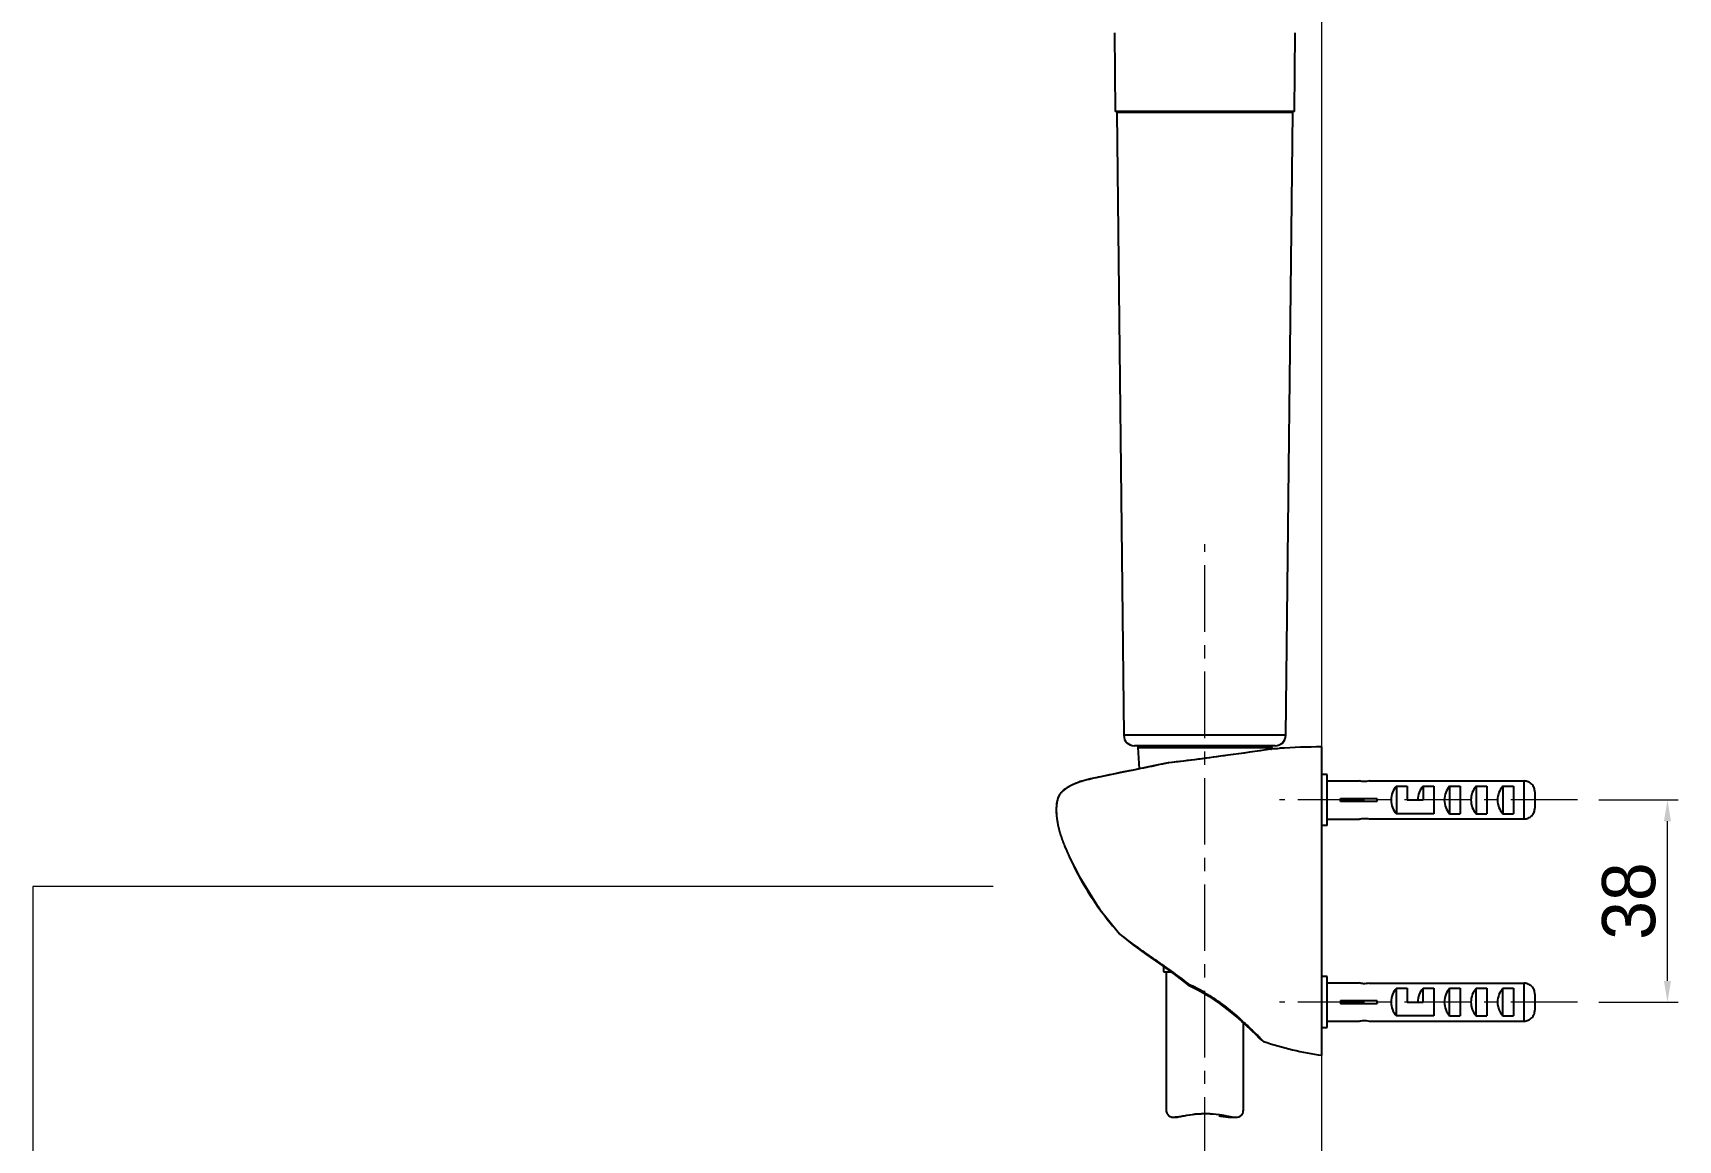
# Model space of a CAD drawing. Extents: x 1151 to 2280, y 0 to 827.
# Drawn here: x 1754.2 to 2063.3, y 309.6 to 517.8 of the extents above; entities that cross this region are included whole.
import ezdxf

# ---------------------------------------------------------------- set-up
doc = ezdxf.new("R2010")
doc.units = 0
doc.header["$LTSCALE"] = 10
doc.header["$MEASUREMENT"] = 0
doc.header["$PDMODE"] = 3
doc.header["$PDSIZE"] = -10
doc.linetypes.add('CENTER', pattern=[2, 1.25, -0.25, 0.25, -0.25])
doc.layers.get('0').update_dxf_attribs({"linetype": 'CONTINUOUS'})
doc.layers.get('DEFPOINTS').update_dxf_attribs({"linetype": 'CONTINUOUS'})
for name, color, linetype in [('1', 7, 'CONTINUOUS'), ('DEF_LAYER_ASSEM_MEMBER', 7, 'CONTINUOUS'), ('MEMBER', 7, 'CONTINUOUS')]:
    doc.layers.add(name, color=color, linetype=linetype)
doc.layers.add('치수선', color=7, linetype='CONTINUOUS', lineweight=20)
doc.styles.add('Daelim Dimension', font='H2GTRE.TTF')
doc.dimstyles.new('DEFAULT', dxfattribs={"dimscale": 2, "dimtxt": 2, "dimasz": 2, "dimexe": 0, "dimexo": 2, "dimgap": 1, "dimtad": 1, "dimdec": 1, "dimzin": 9, "dimdsep": 46, "dimtxsty": 'Daelim Dimension', "dimcen": 0.5, "dimclrd": 252, "dimclre": 252, "dimclrt": 3, "dimadec": 1, "dimazin": 0, "dimtfac": 1, "dimtdec": 1, "dimtix": 1, "dimtmove": 0, "dimatfit": 3, "dimfxl": 1, "dimtolj": 1, "dimtzin": 1, "dimlwd": 9, "dimlwe": 9, "dimarcsym": 0})

# ---------------------------------------------------------------- blocks, each defined once
blk = doc.blocks.new('*D20')
at = {"color": 5, "lineweight": 9, "ltscale": 0.5, "transparency": 16777216}
for p, q in [((2048.38, 373.57), (2063.3, 373.57)), ((2061.3, 339.57), (2061.3, 369.57)), ((2048.38, 335.57), (2063.3, 335.57))]:
    blk.add_line(p, q, dxfattribs=at)
at = {"color": 5, "ltscale": 0.5, "transparency": 16777216}
for points in [[(2060.63, 369.57), (2061.96, 369.57), (2061.3, 373.57)], [(2060.63, 339.57), (2061.96, 339.57), (2061.3, 335.57)]]:
    blk.add_solid(points, dxfattribs=at)
at = {"layer": 'DEFPOINTS', "color": 0, "ltscale": 0.5, "transparency": 16777216}
for p in [(2044.38, 373.57), (2061.3, 373.57), (2044.38, 335.57)]:
    blk.add_point(p, dxfattribs=at)
at = {"color": 7, "ltscale": 0.5, "transparency": 16777216, "insert": (2054.07, 354.57), "char_height": 10, "attachment_point": 5, "rotation": 90, "style": 'Daelim Dimension'}
blk.add_mtext('\\A1;38', dxfattribs=at)

msp = doc.modelspace()

# ---------------------------------------------------------------- linework, layer by layer
at = {"ltscale": 0.5}
msp.add_line((1962.09, 383.76), (1986.66, 383.76), dxfattribs=at)
at = {"color": 5, "lineweight": 9, "ltscale": 0.5}
for p, q in [((1934.6, 357.32), (1754.2, 357.32)), ((1754.2, 357.32), (1754.2, 117.34))]:
    msp.add_line(p, q, dxfattribs=at)
at = {"layer": '1', "color": 7, "linetype": 'Continuous', "lineweight": -3}
for p, q in [((1957.38, 517.76), (1957.54, 502.96)), ((1991.21, 502.96), (1991.38, 517.76)), ((1991.21, 502.96), (1957.54, 502.96)), ((1974.38, 502.76), (1957.83, 502.76)), ((1957.83, 502.76), (1959.15, 385.73)), ((1958.17, 502.96), (1958.17, 502.76)), ((1990.92, 502.76), (1974.38, 502.76)), ((1989.6, 385.73), (1990.92, 502.76)), ((1990.58, 502.76), (1990.58, 502.96)), ((1989.6, 385.73), (1959.15, 385.73)), ((1987.6, 383.76), (1961.15, 383.76))]:
    msp.add_line(p, q, dxfattribs=at)
for centre, start, end in [((1961.15, 385.76), 180.6482, 270), ((1987.6, 385.76), 270, 359.3518)]:
    msp.add_arc(centre, 2, start, end, dxfattribs=at)
at = {"layer": 'DEF_LAYER_ASSEM_MEMBER', "color": 1, "linetype": 'CENTER', "lineweight": 5}
for p, q in [((1974.38, 145.19), (1974.38, 421.65)), ((2044.38, 373.57), (1988.38, 373.57)), ((2044.38, 335.57), (1988.38, 335.57))]:
    msp.add_line(p, q, dxfattribs=at)
at = {"layer": 'DEF_LAYER_ASSEM_MEMBER', "color": 7, "linetype": 'Continuous'}
for p, q in [((1961.8, 383.44), (1962.04, 379.41)), ((1986.96, 383.44), (1986.94, 383.14)), ((1988.38, 383.29), (1988.38, 383.22)), ((1996.38, 325.57), (1996.38, 383.57)), ((1986.8, 383.12), (1986.89, 383.13)), ((1951.25, 377.11), (1949.63, 376.48)), ((1951.33, 377.13), (1951.33, 377.13)), ((1946.47, 371.99), (1946.53, 370.6)), ((1946.52, 370.64), (1946.53, 370.53)), ((1946.61, 369.84), (1946.63, 369.73)), ((1946.63, 369.73), (1946.65, 369.6)), ((1946.63, 369.71), (1946.65, 369.62)), ((1946.65, 369.6), (1946.65, 369.57)), ((1947.13, 367.45), (1947.16, 367.35)), ((1947.19, 367.25), (1947.22, 367.15)), ((1947.19, 367.25), (1947.22, 367.15)), ((1947.22, 367.15), (1947.26, 367.04)), ((1947.26, 367.04), (1947.29, 366.94)), ((1947.29, 366.94), (1947.32, 366.84)), ((1947.32, 366.84), (1947.36, 366.73)), ((1947.36, 366.74), (1947.39, 366.63)), ((1947.39, 366.63), (1947.43, 366.53)), ((1947.43, 366.53), (1947.46, 366.42)), ((1947.46, 366.42), (1947.5, 366.32)), ((1947.5, 366.32), (1947.54, 366.21)), ((1947.54, 366.22), (1947.58, 366.11)), ((1947.58, 366.11), (1947.61, 366.01)), ((1947.61, 366.01), (1947.65, 365.9)), ((1947.65, 365.9), (1947.69, 365.8)), ((1948.02, 364.97), (1948.1, 364.77)), ((1948.1, 364.77), (1948.19, 364.56)), ((1948.19, 364.56), (1948.27, 364.36)), ((1948.27, 364.36), (1948.36, 364.16)), ((1948.36, 364.16), (1948.45, 363.96)), ((1948.45, 363.96), (1948.58, 363.66)), ((1948.58, 363.66), (1948.71, 363.37)), ((1948.97, 362.78), (1948.98, 362.77)), ((1949.21, 362.31), (1950.83, 359.09)), ((1950.83, 359.09), (1954.47, 353.25)), ((1958.42, 348.33), (1960.75, 346.47)), ((1958.42, 348.33), (1960.74, 346.48)), ((1958.42, 348.33), (1958.42, 348.33)), ((1960.74, 346.48), (1963.31, 344.62)), ((1963.31, 344.62), (1965.93, 342.76)), ((1966.63, 342.26), (1966.63, 341.26)), ((1966.63, 341.26), (1968, 341.26)), ((1967.13, 341.26), (1967.13, 315.11)), ((1971.14, 338.88), (1971.14, 338.88)), ((1971.33, 338.76), (1973.16, 337.84)), ((1979.08, 333.82), (1980.68, 332.47)), ((1981.63, 315.29), (1981.63, 331.63)), ((1983.94, 329.47), (1984.55, 328.88)), ((1984.55, 328.88), (1985.02, 328.42)), ((1979.1, 313.93), (1979.3, 313.94)), ((1979.17, 313.94), (1979.1, 313.93)), ((1979.17, 313.92), (1980.2, 313.92)), ((1979.3, 313.94), (1979.51, 313.94))]:
    msp.add_line(p, q, dxfattribs=at)
at = {"layer": 'DEF_LAYER_ASSEM_MEMBER', "color": 9, "linetype": 'Continuous'}
for p, q in [((1961.8, 383.44), (1986.96, 383.44)), ((1967.52, 380.55), (1967.47, 380.54)), ((1967.52, 380.55), (1967.47, 380.54)), ((1967.52, 380.55), (1967.57, 380.56)), ((1967.57, 380.55), (1967.52, 380.55)), ((1986.89, 383.13), (1986.82, 383.12)), ((1951.25, 377.11), (1951.33, 377.13)), ((1951.32, 377.12), (1951.25, 377.11)), ((1951.25, 377.11), (1951.25, 377.11)), ((1950.77, 359.2), (1950.84, 359.08)), ((1958.35, 348.44), (1958.33, 348.42)), ((1971.24, 339.01), (1971.31, 338.95)), ((1974.25, 337.43), (1974.29, 337.4)), ((1985.01, 328.58), (1985.11, 328.48)), ((1985.11, 328.48), (1985.4, 328.19))]:
    msp.add_line(p, q, dxfattribs=at)
at = {"layer": 'DEF_LAYER_ASSEM_MEMBER', "color": 7, "linetype": 'Continuous'}
for points in [[(1967.47, 380.54), (1965.63, 380.15), (1963.51, 379.71), (1961.3, 379.26), (1959.08, 378.83), (1956.89, 378.39), (1954.81, 377.95), (1952.91, 377.52), (1951.33, 377.13)], [(1983.35, 382.63), (1981.66, 382.39), (1979.78, 382.12), (1977.76, 381.84), (1975.65, 381.55), (1973.51, 381.27), (1971.39, 381.01), (1969.35, 380.76), (1967.57, 380.56)], [(1986.8, 383.12), (1985.99, 383.01), (1983.35, 382.63)], [(1951.25, 377.11), (1949.64, 376.48), (1948.47, 375.87), (1947.66, 375.25), (1947.1, 374.61), (1946.78, 373.93), (1946.57, 373.07), (1946.47, 371.99)], [(1962.04, 379.41), (1961.29, 379.26), (1959.06, 378.82), (1956.88, 378.38), (1954.8, 377.95), (1952.9, 377.52), (1951.33, 377.13)], [(1946.53, 370.53), (1946.54, 370.42), (1946.55, 370.32)], [(1946.55, 370.32), (1946.56, 370.25), (1946.57, 370.17), (1946.58, 370.07), (1946.6, 369.97), (1946.61, 369.84)], [(1946.65, 369.62), (1946.66, 369.56), (1946.67, 369.48), (1946.68, 369.4), (1946.69, 369.32), (1946.71, 369.24), (1946.72, 369.15), (1946.74, 369.07), (1946.75, 368.98), (1946.77, 368.89), (1946.79, 368.8)], [(1946.66, 369.56), (1946.67, 369.48), (1946.68, 369.4), (1946.69, 369.32), (1946.71, 369.24), (1946.72, 369.15), (1946.74, 369.07), (1946.75, 368.98), (1946.77, 368.89), (1946.79, 368.8), (1946.81, 368.71)], [(1946.81, 368.71), (1946.83, 368.62), (1946.85, 368.53), (1946.87, 368.43), (1946.89, 368.34), (1946.92, 368.24), (1946.94, 368.15), (1946.96, 368.05), (1946.99, 367.95), (1947.02, 367.85), (1947.04, 367.75), (1947.07, 367.65), (1947.1, 367.55), (1947.13, 367.45)], [(1946.81, 368.71), (1946.83, 368.62), (1946.85, 368.53), (1946.87, 368.43), (1946.89, 368.34), (1946.92, 368.24), (1946.94, 368.14), (1946.96, 368.05), (1946.99, 367.95), (1947.02, 367.85), (1947.04, 367.75), (1947.07, 367.65), (1947.1, 367.55)], [(1947.13, 367.45), (1947.16, 367.35), (1947.19, 367.25)], [(1947.69, 365.8), (1947.73, 365.69), (1947.77, 365.59), (1947.81, 365.49), (1947.85, 365.38), (1947.89, 365.28), (1947.94, 365.18), (1948.02, 364.97)], [(1948.71, 363.37), (1948.75, 363.28), (1948.98, 362.77)], [(1948.97, 362.78), (1950.81, 359.12), (1954.47, 353.26), (1958.33, 348.42)], [(1965.93, 342.76), (1968.59, 340.83), (1971.14, 338.88)], [(1973.16, 337.84), (1975.11, 336.69), (1977.16, 335.3), (1979.08, 333.82)], [(1980.68, 332.47), (1982, 331.29), (1983.09, 330.28), (1983.94, 329.47)], [(1981.25, 331.96), (1982, 331.29), (1983.09, 330.28), (1983.94, 329.47)]]:
    msp.add_lwpolyline(points, dxfattribs=at)
for centre, radius, start, end in [((1962.09, 383.46), 0.3, 89.9999, 183.5), ((1986.66, 383.46), 0.3, 356.5, 90.0001), ((1999.38, 185.61), 197.98, 90.8684, 93.1852), ((1967.68, 379.56), 1, 99.2897, 102.2867), ((1967.68, 379.57), 0.998, 96.3232, 99.2898), ((1999.16, 188.42), 195.1, 93.1676, 93.6036), ((1951.58, 376.16), 0.999, 104.4054, 109.1084), ((1959.07, 349.09), 1, 222.1589, 229.0488), ((1959.07, 349.09), 0.998, 221.6887, 222.1548), ((1971.76, 339.66), 0.999, 231.7841, 238.0189), ((1971.77, 339.67), 1.01, 238.0125, 244.7109), ((1985.72, 329.14), 1, 225.5674, 251.2045), ((2004.76, 385.11), 60.12, 251.2167, 261.9862), ((1983.45, 208.46), 105.89, 93.3157, 93.492), ((1970.77, 264.66), 49.89, 82.2071, 82.824), ((1973.59, 290.68), 23.93, 80.9432, 81.6989), ((1967.17, 441.18), 127.42, 274.5745, 274.83), ((1973.2, 288.24), 26.4, 80.4345, 80.9459), ((1972.25, 282.62), 32.1, 79.9517, 80.4255), ((1984.41, 341.67), 28.12, 258.664, 259.3162), ((1980.96, 325.5), 11.65, 260.907, 261.2485), ((1975.15, 352.76), 39.03, 275.9054, 276.2552), ((1980.2, 316.41), 2.49, 269.9953, 271.5865)]:
    msp.add_arc(centre, radius, start, end, dxfattribs=at)
at = {"layer": 'DEF_LAYER_ASSEM_MEMBER', "color": 9, "linetype": 'Continuous'}
for centre, radius, start, end in [((1958.31, 371.87), 11.86, 185.9265, 186.1389), ((2004.51, 388.68), 61.3, 208.8775, 215.0035), ((2000.17, 385.68), 56.01, 215.0425, 215.7055), ((1996.23, 382.87), 51.19, 221.4721, 222.2674), ((1958.65, 348.52), 0.307, 195.7528, 197.0773), ((1976.14, 369.22), 27.36, 229.444, 229.6858), ((1955.59, 304.89), 37.51, 65.0707, 65.2265), ((1956.28, 306.33), 35.91, 59.9769, 65.0939), ((1957.37, 308.31), 33.65, 59.6531, 59.8206), ((1976.31, 327.09), 7.12, 43.1399, 53.3177), ((1875.61, 219.81), 154.27, 44.8315, 45.0608)]:
    msp.add_arc(centre, radius, start, end, dxfattribs=at)
for points, start_tangent, end_tangent in [([(1967.47, 380.54), (1963.4, 379.68), (1959.02, 378.81), (1954.85, 377.95), (1951.32, 377.12)], (-0.977357, -0.211595), (-0.968, -0.250948)), ([(1986.82, 383.12), (1978.72, 381.97), (1967.57, 380.55)], (-0.990002, -0.141052), (-0.993768, -0.111468)), ([(1951.25, 377.11), (1949.17, 376.26), (1948.2, 375.69), (1947.76, 375.34), (1947.36, 374.94), (1947.03, 374.49), (1946.8, 373.98), (1946.64, 373.44), (1946.54, 372.89), (1946.46, 371.77), (1946.52, 370.64)], (-0.945165, -0.326594), (0.10325, -0.994655)), ([(1948.98, 362.77), (1950.77, 359.2)], (0.410607, -0.911813), (0.481534, -0.876428)), ([(1954.68, 352.99), (1957.88, 348.97)], (0.583635, -0.812016), (0.662219, -0.74931)), ([(1958.36, 348.43), (1958.42, 348.33)], (0.293746, -0.955884), (0.753856, -0.65704)), ([(1958.44, 348.36), (1961.43, 346.07), (1964.67, 343.79), (1971.24, 339.01)], (0.762501, -0.646987), (0.78647, -0.617629)), ([(1971.31, 338.95), (1971.2, 338.88), (1971.14, 338.88)], (-0.827173, -0.561948), (-0.785614, 0.618717)), ([(1971.31, 338.95), (1971.3, 338.82), (1971.33, 338.76)], (-0.153829, -0.988098), (0.904201, -0.427108)), ([(1974.38, 337.35), (1977.69, 335.15), (1980.56, 332.8)], (0.862982, -0.505234), (0.752245, -0.658884)), ([(1981.5, 331.96), (1982.43, 331.1), (1984.58, 329.01)], (0.739624, -0.673021), (0.707903, -0.70631))]:
    msp.add_spline(points, degree=3, dxfattribs=dict(at, start_tangent=start_tangent, end_tangent=end_tangent))
at = {"layer": 'DEF_LAYER_ASSEM_MEMBER', "color": 7, "linetype": 'Continuous'}
for points, start_tangent, end_tangent in [([(1980.52, 313.94), (1981.02, 314.12), (1981.36, 314.45), (1981.63, 315.29)], (0.986741, 0.162304), (0.000003, 1)), ([(1967.41, 314.43), (1967.87, 314.05), (1968.55, 313.92)], (0.597282, -0.802031), (0.999987, -0.005134)), ([(1968.55, 313.92), (1968.8, 313.93)], (0.999987, -0.005134), (0.99714, 0.075571)), ([(1968.8, 313.93), (1969.59, 314.05), (1970.5, 314.22), (1972.57, 314.55), (1974.84, 314.64), (1977.06, 314.44)], (0.99714, 0.075571), (0.988854, -0.148889)), ([(1977.04, 314.36), (1974.82, 314.55), (1972.54, 314.46), (1970.47, 314.15), (1969.58, 313.99), (1968.81, 313.92)], (-0.98954, 0.144261), (-0.999999, 0.001315)), ([(1977.06, 314.44), (1977.55, 314.36), (1978.89, 314.1)], (0.988854, -0.148889), (0.980724, -0.195401)), ([(1977.33, 314.17), (1977.81, 314.1), (1979.1, 313.93)], (0.989875, -0.141943), (0.996994, -0.07748)), ([(1978.99, 313.92), (1978.65, 313.94), (1977.54, 314.09)], (-0.999158, 0.04102), (-0.990886, 0.134703)), ([(1979.12, 314), (1978.82, 314.05), (1977.85, 314.23)], (-0.987444, 0.157967), (-0.9847, 0.174256)), ([(1979.51, 313.94), (1979.19, 313.99)], (-0.993769, 0.111458), (-0.988368, 0.152081)), ([(1979.2, 314.04), (1979.54, 313.98)], (0.982884, -0.184225), (0.988071, -0.153999)), ([(1979.54, 313.98), (1979.71, 313.95), (1980.2, 313.92)], (0.988071, -0.153999), (1, 0.000176)), ([(1980.27, 313.92), (1980.52, 313.94)], (0.999609, 0.027946), (0.986741, 0.162304))]:
    msp.add_spline(points, degree=3, dxfattribs=dict(at, start_tangent=start_tangent, end_tangent=end_tangent))
msp.add_open_spline([(1967.13, 315.11), (1967.16, 314.97), (1967.19, 314.83), (1967.25, 314.69), (1967.29, 314.6), (1967.35, 314.51), (1967.41, 314.43)], degree=3, knots=[-0.4354326, -0.4354326, -0.4354326, -0.4354326, 0, 0, 0, 0.3070815, 0.3070815, 0.3070815, 0.3070815], dxfattribs=at)
at = {"layer": 'MEMBER', "color": 7, "linetype": 'Continuous'}
for p, q in [((1997.38, 378.37), (1996.38, 378.37)), ((1997.38, 368.78), (1997.38, 378.37)), ((1997.38, 377.17), (2003.38, 377.17)), ((2003.38, 377.17), (2003.38, 377.17)), ((2003.38, 377.17), (2003.44, 377.16)), ((2005.24, 377.14), (2034.38, 377.14)), ((2010.38, 376.17), (2012.38, 376.17)), ((2010.38, 376.17), (2010.38, 370.98)), ((2012.38, 376.17), (2012.38, 373.57)), ((2015.38, 376.17), (2017.38, 376.17)), ((2015.38, 376.17), (2015.38, 373.57)), ((2017.38, 376.17), (2017.38, 370.98)), ((2020.38, 376.17), (2022.38, 376.17)), ((2020.38, 376.17), (2020.38, 370.98)), ((2022.38, 376.17), (2022.38, 370.98)), ((2025.38, 376.17), (2027.38, 376.17)), ((2025.38, 376.17), (2025.38, 370.98)), ((2027.38, 376.17), (2027.38, 370.98)), ((2030.38, 376.17), (2032.38, 376.17)), ((2030.38, 376.17), (2030.38, 370.98)), ((2032.38, 376.17), (2032.38, 370.98)), ((2036.38, 375.09), (2036.38, 372.06)), ((1999.88, 373.87), (2006.75, 373.87)), ((1999.88, 373.27), (1999.88, 373.87)), ((2006.75, 373.27), (1999.88, 373.27)), ((2017.38, 370.98), (2010.38, 370.98)), ((2012.38, 373.57), (2015.38, 373.57)), ((2020.38, 370.98), (2022.38, 370.98)), ((2025.38, 370.98), (2027.38, 370.98)), ((2030.38, 370.98), (2032.38, 370.98)), ((1997.38, 368.77), (1996.38, 368.77)), ((1997.38, 369.97), (2003.38, 369.97)), ((2003.44, 369.99), (2003.38, 369.97)), ((2003.38, 369.97), (2003.38, 369.98)), ((2005.24, 370.01), (2034.38, 370.01)), ((1997.38, 340.37), (1996.38, 340.37)), ((1997.38, 330.78), (1997.38, 340.37)), ((1997.38, 339.17), (2003.38, 339.17)), ((2003.38, 339.17), (2003.38, 339.17)), ((2005.24, 339.14), (2034.38, 339.14)), ((2010.38, 338.17), (2012.38, 338.17)), ((2010.38, 332.98), (2010.38, 338.17)), ((2012.38, 338.17), (2012.38, 335.57)), ((2015.38, 338.17), (2017.38, 338.17)), ((2015.38, 335.57), (2015.38, 338.17)), ((2017.38, 338.17), (2017.38, 332.98)), ((2020.38, 338.17), (2022.38, 338.17)), ((2020.38, 332.98), (2020.38, 338.17)), ((2022.38, 338.17), (2022.38, 332.98)), ((2025.38, 338.17), (2027.38, 338.17)), ((2025.38, 332.98), (2025.38, 338.17)), ((2027.38, 338.17), (2027.38, 332.98)), ((2030.38, 338.17), (2032.38, 338.17)), ((2030.38, 332.98), (2030.38, 338.17)), ((2032.38, 338.17), (2032.38, 332.98)), ((2036.38, 337.09), (2036.38, 334.06)), ((1999.88, 335.87), (2006.75, 335.87)), ((1999.88, 335.87), (1999.88, 335.27)), ((2006.75, 335.27), (1999.88, 335.27)), ((2012.38, 335.57), (2015.38, 335.57)), ((1997.38, 330.77), (1996.38, 330.77)), ((1997.38, 331.97), (2003.38, 331.97)), ((2003.38, 331.98), (2003.38, 331.98)), ((2003.38, 331.97), (2003.38, 331.98)), ((2005.24, 332.01), (2034.38, 332.01)), ((2017.38, 332.98), (2010.38, 332.98)), ((2020.38, 332.98), (2022.38, 332.98)), ((2025.38, 332.98), (2027.38, 332.98)), ((2030.38, 332.98), (2032.38, 332.98))]:
    msp.add_line(p, q, dxfattribs=at)
at = {"layer": 'MEMBER', "color": 9, "linetype": 'Continuous'}
for p, q in [((2034.38, 370.01), (2034.38, 377.14)), ((2034.38, 332.01), (2034.38, 339.14))]:
    msp.add_line(p, q, dxfattribs=at)
at = {"layer": 'MEMBER', "color": 7, "linetype": 'Continuous'}
for centre, radius, start, end in [((2004.48, 381.14), 4.11, 254.5457, 255.4427), ((2034.22, 375.1), 2.16, 359.9683, 10.3015), ((2034.22, 372.05), 2.16, 349.6985, 0.0317), ((2004.46, 366.07), 4.06, 104.552, 105.4464)]:
    msp.add_arc(centre, radius, start, end, dxfattribs=at)
for centre, end_param in [((2012.65, 373.57), 2.373945), ((2017.65, 373.57), 1.570796), ((2022.65, 373.57), 2.373945), ((2027.65, 373.57), 2.373945), ((2032.65, 373.57), 2.373945), ((2012.65, 335.57), 2.373945), ((2017.65, 335.57), 1.570796), ((2022.65, 335.57), 2.373945), ((2027.65, 335.57), 2.373945), ((2032.65, 335.57), 2.373945)]:
    msp.add_ellipse(centre, major_axis=(0, 3.6), ratio=0.909091, start_param=0.767648, end_param=end_param, dxfattribs=at)
for points, start_tangent, end_tangent in [([(2005.24, 377.14), (2004.3, 377.03), (2003.44, 377.16)], (-0.97174, -0.236052), (-0.967841, 0.251562)), ([(2036.38, 375.09), (2036.23, 375.87), (2035.8, 376.54), (2035.15, 376.98), (2034.38, 377.14)], (0, 1), (-1, 0)), ([(2006.75, 373.87), (2006.68, 373.57)], (-0.428509, -0.903538), (0, -1)), ([(2006.68, 373.57), (2006.75, 373.27)], (0, -1), (0.428509, -0.903538)), ([(2034.38, 370.01), (2035.15, 370.17), (2035.8, 370.61), (2036.23, 371.28), (2036.38, 372.06)], (1, 0), (0, 1)), ([(2003.44, 369.99), (2004.3, 370.12), (2005.24, 370.01)], (0.96784, 0.251566), (0.97174, -0.236052)), ([(2005.24, 339.14), (2004.18, 339.04), (2003.38, 339.17)], (-0.97174, -0.236052), (-0.964018, 0.265838)), ([(2036.38, 337.09), (2036.23, 337.87), (2035.8, 338.54), (2035.15, 338.98), (2034.38, 339.14)], (0, 1), (-1, 0)), ([(2006.75, 335.87), (2006.68, 335.57)], (-0.428509, -0.903538), (0, -1)), ([(2006.68, 335.57), (2006.75, 335.27)], (0, -1), (0.428509, -0.903538)), ([(2034.38, 332.01), (2035.15, 332.17), (2035.8, 332.61), (2036.23, 333.28), (2036.38, 334.06)], (1, 0), (0, 1)), ([(2003.38, 331.98), (2004.18, 332.11), (2005.24, 332.01)], (0.964019, 0.265832), (0.97174, -0.236052))]:
    msp.add_spline(points, degree=3, dxfattribs=dict(at, start_tangent=start_tangent, end_tangent=end_tangent))
at = {"layer": '치수선'}
msp.add_line((1996.38, 93.31), (1996.38, 624.95), dxfattribs=at)

# ---------------------------------------------------------------- dimensions: what is measured, and where the dimension line sits
at = {"color": 5, "ltscale": 0.5}
dim = msp.add_linear_dim(base=(2061.3, 373.57), p1=(2044.38, 335.57), p2=(2044.38, 373.57), angle=90, dimstyle='DEFAULT', override={"dimtxt": 5, "dimexe": 1, "dimclrd": 5, "dimclre": 5, "dimclrt": 7}, dxfattribs=at)
dim.commit()
dim.dimension.update_dxf_attribs({"geometry": '*D20', "text_midpoint": (2054.07, 354.57)})

doc.saveas('drawing.dxf')
